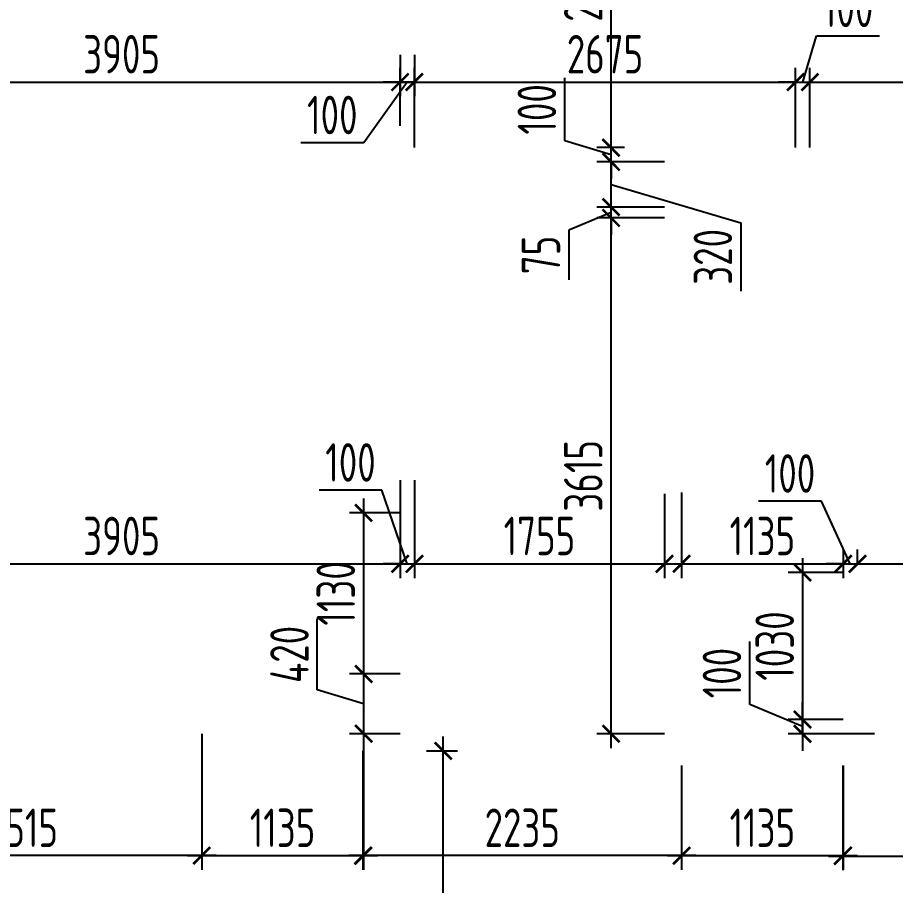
# Model space of a CAD drawing. Header units: millimetres. Extents: x -350007 to 536090, y -888 to 198380.
# Drawn here: x -210690 to -204534, y 95327 to 101413 of the extents above; entities that cross this region are included whole.
import ezdxf

# ---------------------------------------------------------------- set-up
doc = ezdxf.new("R2010")
doc.units = ezdxf.units.MM
doc.layers.add('АР_Размеры нов.', color=15, linetype='Continuous', lineweight=0)
doc.styles.add('ISOCPEUR', font='isocpeur.ttf', dxfattribs={"width": 0.7})
doc.dimstyles.new('R_100', dxfattribs={"dimtxt": 270, "dimasz": 120, "dimexe": 100, "dimexo": 0, "dimgap": 60, "dimtad": 1, "dimdec": 0, "dimrnd": 5, "dimzin": 0, "dimdsep": 46, "dimtxsty": 'ISOCPEUR', "dimblk": 'ARCHTICK', "dimcen": 0, "dimdle": 100, "dimclrd": 256, "dimclre": 256, "dimclrt": 256, "dimadec": 0, "dimazin": 0, "dimtfac": 2, "dimtdec": 0, "dimtofl": 0, "dimtmove": 1, "dimatfit": 3, "dimfxl": 1, "dimtvp": 3, "dimtolj": 1, "dimtzin": 0, "dimarcsym": 0})

# ---------------------------------------------------------------- blocks, each defined once
blk = doc.blocks.new('_ArchTick')
at = {"color": 0, "linetype": 'ByBlock', "const_width": 0.15}
blk.add_lwpolyline([(-0.5, -0.5), (0.5, 0.5)], dxfattribs=at)
blk = doc.blocks.new('*D2756')
at = {"layer": 'Defpoints', "color": 0, "ltscale": 100, "transparency": 16777216}
for p in [(-208007.6, 97939.7), (-208263.6, 96809.7), (-208007.7, 96809.7)]:
    blk.add_point(p, dxfattribs=at)
at = {"layer": 'АР_Размеры нов.', "lineweight": -2, "ltscale": 100, "transparency": 16777216}
for p, q in [((-208263.6, 98039.7), (-208263.6, 96709.7)), ((-208007.6, 97939.7), (-208363.6, 97939.7)), ((-208007.7, 96809.7), (-208363.6, 96809.7))]:
    blk.add_line(p, q, dxfattribs=at)
at = {"layer": 'АР_Размеры нов.', "lineweight": -2, "ltscale": 100, "transparency": 16777216, "xscale": 120, "yscale": 120, "zscale": 120}
for p, rotation in [((-208263.6, 97939.7), 90), ((-208263.6, 96809.7), 270)]:
    blk.add_blockref('_ArchTick', p, dxfattribs=dict(at, rotation=rotation))
at = {"layer": 'АР_Размеры нов.', "ltscale": 100, "transparency": 16777216, "insert": (-208458.6, 97374.7), "char_height": 270, "attachment_point": 5, "rotation": 90, "style": 'ISOCPEUR'}
blk.add_mtext('\\A1;1130', dxfattribs=at)
blk = doc.blocks.new('*D2757')
at = {"layer": 'Defpoints', "color": 0, "ltscale": 100, "transparency": 16777216}
for p in [(-209398.4, 96390.7), (-208265.4, 96390.7), (-208265.4, 95536.2)]:
    blk.add_point(p, dxfattribs=at)
at = {"layer": 'АР_Размеры нов.', "lineweight": -2, "ltscale": 100, "transparency": 16777216}
for p, q in [((-209398.4, 96390.7), (-209398.4, 95436.2)), ((-208265.4, 96390.7), (-208265.4, 95436.2)), ((-209498.4, 95536.2), (-208165.4, 95536.2))]:
    blk.add_line(p, q, dxfattribs=at)
at = {"layer": 'АР_Размеры нов.', "lineweight": -2, "ltscale": 100, "transparency": 16777216, "xscale": 120, "yscale": 120, "zscale": 120, "rotation": 180}
blk.add_blockref('_ArchTick', (-209398.4, 95536.2), dxfattribs=at)
at = {"layer": 'АР_Размеры нов.', "lineweight": -2, "ltscale": 100, "transparency": 16777216, "xscale": 120, "yscale": 120, "zscale": 120}
blk.add_blockref('_ArchTick', (-208265.4, 95536.2), dxfattribs=at)
at = {"layer": 'АР_Размеры нов.', "ltscale": 100, "transparency": 16777216, "insert": (-208831.9, 95731.2), "char_height": 270, "attachment_point": 5, "style": 'ISOCPEUR'}
blk.add_mtext('\\A1;1135', dxfattribs=at)
blk = doc.blocks.new('*D2546')
at = {"layer": 'Defpoints', "color": 0, "ltscale": 100, "transparency": 16777216}
for p in [(-204900.9, 97520.7), (-205185.9, 96490.7), (-204900.9, 96490.7)]:
    blk.add_point(p, dxfattribs=at)
at = {"layer": 'АР_Размеры нов.', "lineweight": -2, "ltscale": 100, "transparency": 16777216}
for p, q in [((-205185.9, 97620.7), (-205185.9, 96390.7)), ((-204900.9, 97520.7), (-205285.9, 97520.7)), ((-204900.9, 96490.7), (-205285.9, 96490.7))]:
    blk.add_line(p, q, dxfattribs=at)
at = {"layer": 'АР_Размеры нов.', "lineweight": -2, "ltscale": 100, "transparency": 16777216, "xscale": 120, "yscale": 120, "zscale": 120}
for p, rotation in [((-205185.9, 97520.7), 90), ((-205185.9, 96490.7), 270)]:
    blk.add_blockref('_ArchTick', p, dxfattribs=dict(at, rotation=rotation))
at = {"layer": 'АР_Размеры нов.', "ltscale": 100, "transparency": 16777216, "insert": (-205380.9, 97005.7), "char_height": 270, "attachment_point": 5, "rotation": 90, "style": 'ISOCPEUR'}
blk.add_mtext('\\A1;1030', dxfattribs=at)
blk = doc.blocks.new('*D2547')
at = {"layer": 'Defpoints', "color": 0, "ltscale": 100, "transparency": 16777216}
for p in [(-205185.9, 96490.7), (-204922.4, 96490.7), (-204681.6, 96390.7)]:
    blk.add_point(p, dxfattribs=at)
at = {"layer": 'АР_Размеры нов.', "lineweight": -2, "ltscale": 100, "transparency": 16777216}
for p, q in [((-205556, 96595.5), (-205556, 97036.8)), ((-205185.9, 96440.7), (-205556, 96595.5)), ((-205185.9, 96490.7), (-205185.9, 96610.7)), ((-204922.4, 96490.7), (-205285.9, 96490.7)), ((-205185.9, 96390.7), (-205185.9, 96490.7)), ((-204681.6, 96390.7), (-205285.9, 96390.7)), ((-205185.9, 96390.7), (-205185.9, 96270.7))]:
    blk.add_line(p, q, dxfattribs=at)
at = {"layer": 'АР_Размеры нов.', "lineweight": -2, "ltscale": 100, "transparency": 16777216, "xscale": 120, "yscale": 120, "zscale": 120}
for p, rotation in [((-205185.9, 96490.7), 270), ((-205185.9, 96390.7), 90)]:
    blk.add_blockref('_ArchTick', p, dxfattribs=dict(at, rotation=rotation))
at = {"layer": 'АР_Размеры нов.', "ltscale": 100, "transparency": 16777216, "insert": (-205751, 96816.1), "char_height": 270, "attachment_point": 5, "rotation": 90, "style": 'ISOCPEUR'}
blk.add_mtext('\\A1;100', dxfattribs=at)
blk = doc.blocks.new('*D2548')
at = {"layer": 'Defpoints', "color": 0, "ltscale": 100, "transparency": 16777216}
for p in [(-206033.9, 96167.9), (-204901, 96167.9), (-204901, 95536.2)]:
    blk.add_point(p, dxfattribs=at)
at = {"layer": 'АР_Размеры нов.', "lineweight": -2, "ltscale": 100, "transparency": 16777216}
for p, q in [((-206033.9, 96167.9), (-206033.9, 95436.2)), ((-204901, 96167.9), (-204901, 95436.2)), ((-206133.9, 95536.2), (-204801, 95536.2))]:
    blk.add_line(p, q, dxfattribs=at)
at = {"layer": 'АР_Размеры нов.', "lineweight": -2, "ltscale": 100, "transparency": 16777216, "xscale": 120, "yscale": 120, "zscale": 120, "rotation": 180}
blk.add_blockref('_ArchTick', (-206033.9, 95536.2), dxfattribs=at)
at = {"layer": 'АР_Размеры нов.', "lineweight": -2, "ltscale": 100, "transparency": 16777216, "xscale": 120, "yscale": 120, "zscale": 120}
blk.add_blockref('_ArchTick', (-204901, 95536.2), dxfattribs=at)
at = {"layer": 'АР_Размеры нов.', "ltscale": 100, "transparency": 16777216, "insert": (-205467.4, 95731.2), "char_height": 270, "attachment_point": 5, "style": 'ISOCPEUR'}
blk.add_mtext('\\A1;1135', dxfattribs=at)
blk = doc.blocks.new('*D2664')
at = {"layer": 'Defpoints', "color": 0, "ltscale": 100, "transparency": 16777216}
for p in [(-204903.9, 96167.9), (-203064, 96167.9), (-203064, 95533.3)]:
    blk.add_point(p, dxfattribs=at)
at = {"layer": 'АР_Размеры нов.', "lineweight": -2, "ltscale": 100, "transparency": 16777216}
for p, q in [((-204903.9, 96167.9), (-204903.9, 95433.3)), ((-203064, 96167.9), (-203064, 95433.3)), ((-205003.9, 95533.3), (-202964, 95533.3))]:
    blk.add_line(p, q, dxfattribs=at)
at = {"layer": 'АР_Размеры нов.', "lineweight": -2, "ltscale": 100, "transparency": 16777216, "xscale": 120, "yscale": 120, "zscale": 120, "rotation": 180}
blk.add_blockref('_ArchTick', (-204903.9, 95533.3), dxfattribs=at)
at = {"layer": 'АР_Размеры нов.', "lineweight": -2, "ltscale": 100, "transparency": 16777216, "xscale": 120, "yscale": 120, "zscale": 120}
blk.add_blockref('_ArchTick', (-203064, 95533.3), dxfattribs=at)
at = {"layer": 'АР_Размеры нов.', "ltscale": 100, "transparency": 16777216, "insert": (-203983.9, 95728.3), "char_height": 270, "attachment_point": 5, "style": 'ISOCPEUR'}
blk.add_mtext('\\A1;1840', dxfattribs=at)
blk = doc.blocks.new('*D2665')
at = {"layer": 'Defpoints', "color": 0, "ltscale": 100, "transparency": 16777216}
for p in [(-208007.7, 96809.7), (-208263.6, 96390.7), (-208007.7, 96390.7)]:
    blk.add_point(p, dxfattribs=at)
at = {"layer": 'АР_Размеры нов.', "lineweight": -2, "ltscale": 100, "transparency": 16777216}
for p, q in [((-208588.6, 96697.7), (-208588.6, 97195.7)), ((-208263.6, 96909.7), (-208263.6, 96290.7)), ((-208007.7, 96809.7), (-208363.6, 96809.7)), ((-208263.6, 96600.2), (-208588.6, 96697.7)), ((-208007.7, 96390.7), (-208363.6, 96390.7))]:
    blk.add_line(p, q, dxfattribs=at)
at = {"layer": 'АР_Размеры нов.', "lineweight": -2, "ltscale": 100, "transparency": 16777216, "xscale": 120, "yscale": 120, "zscale": 120}
for p, rotation in [((-208263.6, 96809.7), 90), ((-208263.6, 96390.7), 270)]:
    blk.add_blockref('_ArchTick', p, dxfattribs=dict(at, rotation=rotation))
at = {"layer": 'АР_Размеры нов.', "ltscale": 100, "transparency": 16777216, "insert": (-208783.6, 96946.7), "char_height": 270, "attachment_point": 5, "rotation": 90, "style": 'ISOCPEUR'}
blk.add_mtext('\\A1;420', dxfattribs=at)
blk = doc.blocks.new('*D3008')
at = {"layer": 'Defpoints', "color": 0, "ltscale": 500, "transparency": 16777216}
for p in [(-207823.2, 96270.7), (-207705, 96270.7), (-208243.8, 93620.7)]:
    blk.add_point(p, dxfattribs=at)
at = {"layer": 'АР_Размеры нов.', "lineweight": -2, "ltscale": 500, "transparency": 16777216}
for p, q in [((-207705, 93520.7), (-207705, 96370.7)), ((-207823.2, 96270.7), (-207605, 96270.7)), ((-208243.8, 93620.7), (-207605, 93620.7))]:
    blk.add_line(p, q, dxfattribs=at)
at = {"layer": 'АР_Размеры нов.', "lineweight": -2, "ltscale": 500, "transparency": 16777216, "xscale": 120, "yscale": 120, "zscale": 120}
for p, rotation in [((-207705, 96270.7), 90), ((-207705, 93620.7), 270)]:
    blk.add_blockref('_ArchTick', p, dxfattribs=dict(at, rotation=rotation))
at = {"layer": 'АР_Размеры нов.', "lineweight": 13, "ltscale": 500, "transparency": 16777216, "insert": (-207900, 94945.7), "char_height": 270, "attachment_point": 5, "rotation": 90, "style": 'ISOCPEUR'}
blk.add_mtext('\\A1;2650', dxfattribs=at)
blk = doc.blocks.new('*D3011')
at = {"layer": 'Defpoints', "color": 0, "ltscale": 500, "transparency": 16777216}
for p in [(-208268.4, 96270.2), (-206033.9, 96167.9), (-208268.4, 95536.2)]:
    blk.add_point(p, dxfattribs=at)
at = {"layer": 'АР_Размеры нов.', "lineweight": -2, "ltscale": 500, "transparency": 16777216}
for p, q in [((-208268.4, 96270.2), (-208268.4, 95436.2)), ((-206033.9, 96167.9), (-206033.9, 95436.2)), ((-205933.9, 95536.2), (-208368.4, 95536.2))]:
    blk.add_line(p, q, dxfattribs=at)
at = {"layer": 'АР_Размеры нов.', "lineweight": -2, "ltscale": 500, "transparency": 16777216, "xscale": 120, "yscale": 120, "zscale": 120, "rotation": 180}
blk.add_blockref('_ArchTick', (-208268.4, 95536.2), dxfattribs=at)
at = {"layer": 'АР_Размеры нов.', "lineweight": -2, "ltscale": 500, "transparency": 16777216, "xscale": 120, "yscale": 120, "zscale": 120}
blk.add_blockref('_ArchTick', (-206033.9, 95536.2), dxfattribs=at)
at = {"layer": 'АР_Размеры нов.', "lineweight": 13, "ltscale": 500, "transparency": 16777216, "insert": (-207151.2, 95731.2), "char_height": 270, "attachment_point": 5, "style": 'ISOCPEUR'}
blk.add_mtext('\\A1;2235', dxfattribs=at)
blk = doc.blocks.new('*D3012')
at = {"layer": 'Defpoints', "color": 0, "ltscale": 500, "transparency": 16777216}
for p in [(-209398.4, 96390.7), (-211914, 96270.7), (-211914, 95536.2)]:
    blk.add_point(p, dxfattribs=at)
at = {"layer": 'АР_Размеры нов.', "lineweight": -2, "ltscale": 500, "transparency": 16777216}
for p, q in [((-209398.4, 96390.7), (-209398.4, 95436.2)), ((-211914, 96270.7), (-211914, 95436.2)), ((-209298.4, 95536.2), (-212014, 95536.2))]:
    blk.add_line(p, q, dxfattribs=at)
at = {"layer": 'АР_Размеры нов.', "lineweight": -2, "ltscale": 500, "transparency": 16777216, "xscale": 120, "yscale": 120, "zscale": 120, "rotation": 180}
blk.add_blockref('_ArchTick', (-211914, 95536.2), dxfattribs=at)
at = {"layer": 'АР_Размеры нов.', "lineweight": -2, "ltscale": 500, "transparency": 16777216, "xscale": 120, "yscale": 120, "zscale": 120}
blk.add_blockref('_ArchTick', (-209398.4, 95536.2), dxfattribs=at)
at = {"layer": 'АР_Размеры нов.', "lineweight": 13, "ltscale": 500, "transparency": 16777216, "insert": (-210656.2, 95731.2), "char_height": 270, "attachment_point": 5, "style": 'ISOCPEUR'}
blk.add_mtext('\\A1;2515', dxfattribs=at)
blk = doc.blocks.new('*D3089')
at = {"layer": 'Defpoints', "color": 0, "transparency": 16777216}
for p in [(-211914, 98169.5), (-208007.7, 98169.5), (-208007.7, 97582.4)]:
    blk.add_point(p, dxfattribs=at)
at = {"layer": 'АР_Размеры нов.', "lineweight": -2, "transparency": 16777216}
for p, q in [((-211914, 98169.5), (-211914, 97482.4)), ((-208007.7, 98169.5), (-208007.7, 97482.4)), ((-212014, 97582.4), (-207907.7, 97582.4))]:
    blk.add_line(p, q, dxfattribs=at)
at = {"layer": 'АР_Размеры нов.', "lineweight": -2, "transparency": 16777216, "xscale": 120, "yscale": 120, "zscale": 120, "rotation": 180}
blk.add_blockref('_ArchTick', (-211914, 97582.4), dxfattribs=at)
at = {"layer": 'АР_Размеры нов.', "lineweight": -2, "transparency": 16777216, "xscale": 120, "yscale": 120, "zscale": 120}
blk.add_blockref('_ArchTick', (-208007.7, 97582.4), dxfattribs=at)
at = {"layer": 'АР_Размеры нов.', "transparency": 16777216, "insert": (-209960.8, 97777.4), "char_height": 270, "attachment_point": 5, "style": 'ISOCPEUR'}
blk.add_mtext('\\A1;3905', dxfattribs=at)
blk = doc.blocks.new('*D3090')
at = {"layer": 'Defpoints', "color": 0, "transparency": 16777216}
for p in [(-208007.7, 98169.5), (-207907.6, 98169.5), (-207907.6, 97582.4)]:
    blk.add_point(p, dxfattribs=at)
at = {"layer": 'АР_Размеры нов.', "lineweight": -2, "transparency": 16777216}
for p, q in [((-208007.7, 98169.5), (-208007.7, 97482.4)), ((-207907.6, 98169.5), (-207907.6, 97482.4)), ((-208135.1, 98098.1), (-208576.4, 98098.1)), ((-207957.7, 97582.4), (-208135.1, 98098.1)), ((-208007.7, 97582.4), (-208127.7, 97582.4)), ((-208007.7, 97582.4), (-207907.6, 97582.4)), ((-207907.6, 97582.4), (-207787.6, 97582.4))]:
    blk.add_line(p, q, dxfattribs=at)
at = {"layer": 'АР_Размеры нов.', "lineweight": -2, "transparency": 16777216, "xscale": 120, "yscale": 120, "zscale": 120}
blk.add_blockref('_ArchTick', (-208007.7, 97582.4), dxfattribs=at)
at = {"layer": 'АР_Размеры нов.', "lineweight": -2, "transparency": 16777216, "xscale": 120, "yscale": 120, "zscale": 120, "rotation": 180}
blk.add_blockref('_ArchTick', (-207907.6, 97582.4), dxfattribs=at)
at = {"layer": 'АР_Размеры нов.', "transparency": 16777216, "insert": (-208355.7, 98293.1), "char_height": 270, "attachment_point": 5, "style": 'ISOCPEUR'}
blk.add_mtext('\\A1;100', dxfattribs=at)
blk = doc.blocks.new('*D3091')
at = {"layer": 'Defpoints', "color": 0, "transparency": 16777216}
for p in [(-207907.6, 98169.5), (-206153.9, 98072.6), (-206153.9, 97582.4)]:
    blk.add_point(p, dxfattribs=at)
at = {"layer": 'АР_Размеры нов.', "lineweight": -2, "transparency": 16777216}
for p, q in [((-207907.6, 98169.5), (-207907.6, 97482.4)), ((-206153.9, 98072.6), (-206153.9, 97482.4)), ((-208007.6, 97582.4), (-206053.9, 97582.4))]:
    blk.add_line(p, q, dxfattribs=at)
at = {"layer": 'АР_Размеры нов.', "lineweight": -2, "transparency": 16777216, "xscale": 120, "yscale": 120, "zscale": 120, "rotation": 180}
blk.add_blockref('_ArchTick', (-207907.6, 97582.4), dxfattribs=at)
at = {"layer": 'АР_Размеры нов.', "lineweight": -2, "transparency": 16777216, "xscale": 120, "yscale": 120, "zscale": 120}
blk.add_blockref('_ArchTick', (-206153.9, 97582.4), dxfattribs=at)
at = {"layer": 'АР_Размеры нов.', "transparency": 16777216, "insert": (-207030.8, 97777.4), "char_height": 270, "attachment_point": 5, "style": 'ISOCPEUR'}
blk.add_mtext('\\A1;1755', dxfattribs=at)
blk = doc.blocks.new('*D3092')
at = {"layer": 'Defpoints', "color": 0, "transparency": 16777216}
for p in [(-206033.9, 98082.7), (-204900.9, 97681.5), (-204900.9, 97582.4)]:
    blk.add_point(p, dxfattribs=at)
at = {"layer": 'АР_Размеры нов.', "lineweight": -2, "transparency": 16777216}
for p, q in [((-206033.9, 98082.7), (-206033.9, 97482.4)), ((-204900.9, 97681.5), (-204900.9, 97482.4)), ((-206133.9, 97582.4), (-204800.9, 97582.4))]:
    blk.add_line(p, q, dxfattribs=at)
at = {"layer": 'АР_Размеры нов.', "lineweight": -2, "transparency": 16777216, "xscale": 120, "yscale": 120, "zscale": 120, "rotation": 180}
blk.add_blockref('_ArchTick', (-206033.9, 97582.4), dxfattribs=at)
at = {"layer": 'АР_Размеры нов.', "lineweight": -2, "transparency": 16777216, "xscale": 120, "yscale": 120, "zscale": 120}
blk.add_blockref('_ArchTick', (-204900.9, 97582.4), dxfattribs=at)
at = {"layer": 'АР_Размеры нов.', "transparency": 16777216, "insert": (-205467.4, 97777.4), "char_height": 270, "attachment_point": 5, "style": 'ISOCPEUR'}
blk.add_mtext('\\A1;1135', dxfattribs=at)
blk = doc.blocks.new('*D3093')
at = {"layer": 'Defpoints', "color": 0, "transparency": 16777216}
for p in [(-206528.7, 100008), (-206153.9, 100008), (-206153.9, 96390.7)]:
    blk.add_point(p, dxfattribs=at)
at = {"layer": 'АР_Размеры нов.', "lineweight": -2, "transparency": 16777216}
for p, q in [((-206528.7, 96290.7), (-206528.7, 100108)), ((-206153.9, 100008), (-206628.7, 100008)), ((-206153.9, 96390.7), (-206628.7, 96390.7))]:
    blk.add_line(p, q, dxfattribs=at)
at = {"layer": 'АР_Размеры нов.', "lineweight": -2, "transparency": 16777216, "xscale": 120, "yscale": 120, "zscale": 120}
for p, rotation in [((-206528.7, 100008), 90), ((-206528.7, 96390.7), 270)]:
    blk.add_blockref('_ArchTick', p, dxfattribs=dict(at, rotation=rotation))
at = {"layer": 'АР_Размеры нов.', "transparency": 16777216, "insert": (-206723.7, 98199.3), "char_height": 270, "attachment_point": 5, "rotation": 90, "style": 'ISOCPEUR'}
blk.add_mtext('\\A1;3615', dxfattribs=at)
blk = doc.blocks.new('*D3094')
at = {"layer": 'Defpoints', "color": 0, "transparency": 16777216}
for p in [(-206528.7, 100083), (-206153.9, 100083), (-206153.9, 100008)]:
    blk.add_point(p, dxfattribs=at)
at = {"layer": 'АР_Размеры нов.', "lineweight": -2, "transparency": 16777216}
for p, q in [((-206528.7, 100083), (-206528.7, 100203)), ((-206528.7, 100045.5), (-206825.2, 99921.2)), ((-206153.9, 100083), (-206628.7, 100083)), ((-206528.7, 100008), (-206528.7, 100083)), ((-206153.9, 100008), (-206628.7, 100008)), ((-206528.7, 100008), (-206528.7, 99888)), ((-206825.2, 99921.2), (-206825.2, 99574.4))]:
    blk.add_line(p, q, dxfattribs=at)
at = {"layer": 'АР_Размеры нов.', "lineweight": -2, "transparency": 16777216, "xscale": 120, "yscale": 120, "zscale": 120}
for p, rotation in [((-206528.7, 100083), 270), ((-206528.7, 100008), 90)]:
    blk.add_blockref('_ArchTick', p, dxfattribs=dict(at, rotation=rotation))
at = {"layer": 'АР_Размеры нов.', "transparency": 16777216, "insert": (-207020.2, 99747.8), "char_height": 270, "attachment_point": 5, "rotation": 90, "style": 'ISOCPEUR'}
blk.add_mtext('\\A1;75', dxfattribs=at)
blk = doc.blocks.new('*D3095')
at = {"layer": 'Defpoints', "color": 0, "transparency": 16777216}
for p in [(-206528.7, 100400.7), (-206153.9, 100400.7), (-206153.9, 100083)]:
    blk.add_point(p, dxfattribs=at)
at = {"layer": 'АР_Размеры нов.', "lineweight": -2, "transparency": 16777216}
for p, q in [((-206528.7, 99983), (-206528.7, 100500.7)), ((-206153.9, 100400.7), (-206628.7, 100400.7)), ((-206528.7, 100241.8), (-205619.4, 99974.1)), ((-206153.9, 100083), (-206628.7, 100083)), ((-205619.4, 99974.1), (-205619.4, 99495))]:
    blk.add_line(p, q, dxfattribs=at)
at = {"layer": 'АР_Размеры нов.', "lineweight": -2, "transparency": 16777216, "xscale": 120, "yscale": 120, "zscale": 120}
for p, rotation in [((-206528.7, 100400.7), 90), ((-206528.7, 100083), 270)]:
    blk.add_blockref('_ArchTick', p, dxfattribs=dict(at, rotation=rotation))
at = {"layer": 'АР_Размеры нов.', "transparency": 16777216, "insert": (-205814.4, 99734.5), "char_height": 270, "attachment_point": 5, "rotation": 90, "style": 'ISOCPEUR'}
blk.add_mtext('\\A1;320', dxfattribs=at)
blk = doc.blocks.new('*D3096')
at = {"layer": 'Defpoints', "color": 0, "transparency": 16777216}
for p in [(-206528.7, 100500.7), (-206433.9, 100500.7), (-206153.9, 100400.7)]:
    blk.add_point(p, dxfattribs=at)
at = {"layer": 'АР_Размеры нов.', "lineweight": -2, "transparency": 16777216}
for p, q in [((-206853.7, 100548.2), (-206853.7, 100989.5)), ((-206528.7, 100500.7), (-206528.7, 100620.7)), ((-206528.7, 100450.7), (-206853.7, 100548.2)), ((-206433.9, 100500.7), (-206628.7, 100500.7)), ((-206528.7, 100400.7), (-206528.7, 100500.7)), ((-206153.9, 100400.7), (-206628.7, 100400.7)), ((-206528.7, 100400.7), (-206528.7, 100280.7))]:
    blk.add_line(p, q, dxfattribs=at)
at = {"layer": 'АР_Размеры нов.', "lineweight": -2, "transparency": 16777216, "xscale": 120, "yscale": 120, "zscale": 120}
for p, rotation in [((-206528.7, 100500.7), 270), ((-206528.7, 100400.7), 90)]:
    blk.add_blockref('_ArchTick', p, dxfattribs=dict(at, rotation=rotation))
at = {"layer": 'АР_Размеры нов.', "transparency": 16777216, "insert": (-207048.7, 100768.8), "char_height": 270, "attachment_point": 5, "rotation": 90, "style": 'ISOCPEUR'}
blk.add_mtext('\\A1;100', dxfattribs=at)
blk = doc.blocks.new('*D3097')
at = {"layer": 'Defpoints', "color": 0, "transparency": 16777216}
for p in [(-206528.7, 102792.2), (-206363.3, 102792.2), (-206433.9, 100500.7)]:
    blk.add_point(p, dxfattribs=at)
at = {"layer": 'АР_Размеры нов.', "lineweight": -2, "transparency": 16777216}
for p, q in [((-206528.7, 100400.7), (-206528.7, 102892.2)), ((-206363.3, 102792.2), (-206628.7, 102792.2)), ((-206433.9, 100500.7), (-206628.7, 100500.7))]:
    blk.add_line(p, q, dxfattribs=at)
at = {"layer": 'АР_Размеры нов.', "lineweight": -2, "transparency": 16777216, "xscale": 120, "yscale": 120, "zscale": 120}
for p, rotation in [((-206528.7, 102792.2), 90), ((-206528.7, 100500.7), 270)]:
    blk.add_blockref('_ArchTick', p, dxfattribs=dict(at, rotation=rotation))
at = {"layer": 'АР_Размеры нов.', "transparency": 16777216, "insert": (-206723.7, 101646.4), "char_height": 270, "attachment_point": 5, "rotation": 90, "style": 'ISOCPEUR'}
blk.add_mtext('\\A1;2290', dxfattribs=at)
blk = doc.blocks.new('*D4020')
at = {"layer": 'Defpoints', "color": 0, "transparency": 16777216}
for p in [(-204900.9, 97681.5), (-204800.8, 97582.4), (-204800.8, 97581.5)]:
    blk.add_point(p, dxfattribs=at)
at = {"layer": 'АР_Размеры нов.', "lineweight": -2, "transparency": 16777216}
for p, q in [((-205053, 98020.7), (-205494.3, 98020.7)), ((-204850.9, 97582.4), (-205053, 98020.7)), ((-204900.9, 97681.5), (-204900.9, 97482.4)), ((-204800.8, 97581.5), (-204800.8, 97682.4)), ((-204900.9, 97582.4), (-205020.9, 97582.4)), ((-204900.9, 97582.4), (-204800.8, 97582.4)), ((-204800.8, 97582.4), (-204680.8, 97582.4))]:
    blk.add_line(p, q, dxfattribs=at)
at = {"layer": 'АР_Размеры нов.', "lineweight": -2, "transparency": 16777216, "xscale": 120, "yscale": 120, "zscale": 120}
blk.add_blockref('_ArchTick', (-204900.9, 97582.4), dxfattribs=at)
at = {"layer": 'АР_Размеры нов.', "lineweight": -2, "transparency": 16777216, "xscale": 120, "yscale": 120, "zscale": 120, "rotation": 180}
blk.add_blockref('_ArchTick', (-204800.8, 97582.4), dxfattribs=at)
at = {"layer": 'АР_Размеры нов.', "transparency": 16777216, "insert": (-205273.6, 98215.7), "char_height": 270, "attachment_point": 5, "style": 'ISOCPEUR'}
blk.add_mtext('\\A1;100', dxfattribs=at)
blk = doc.blocks.new('*D4021')
at = {"layer": 'Defpoints', "color": 0, "transparency": 16777216}
for p in [(-203268.1, 97669.1), (-204800.8, 97581.5), (-203268.1, 97582.4)]:
    blk.add_point(p, dxfattribs=at)
at = {"layer": 'АР_Размеры нов.', "lineweight": -2, "transparency": 16777216}
for p, q in [((-204800.8, 97581.5), (-204800.8, 97682.4)), ((-203268.1, 97669.1), (-203268.1, 97482.4)), ((-204900.8, 97582.4), (-203168.1, 97582.4))]:
    blk.add_line(p, q, dxfattribs=at)
at = {"layer": 'АР_Размеры нов.', "lineweight": -2, "transparency": 16777216, "xscale": 120, "yscale": 120, "zscale": 120, "rotation": 180}
blk.add_blockref('_ArchTick', (-204800.8, 97582.4), dxfattribs=at)
at = {"layer": 'АР_Размеры нов.', "lineweight": -2, "transparency": 16777216, "xscale": 120, "yscale": 120, "zscale": 120}
blk.add_blockref('_ArchTick', (-203268.1, 97582.4), dxfattribs=at)
at = {"layer": 'АР_Размеры нов.', "transparency": 16777216, "insert": (-204034.5, 97777.4), "char_height": 270, "attachment_point": 5, "style": 'ISOCPEUR'}
blk.add_mtext('\\A1;1535', dxfattribs=at)
blk = doc.blocks.new('*D4033')
at = {"layer": 'Defpoints', "color": 0, "transparency": 16777216}
for p in [(-208007.7, 100960.5), (-211914, 100763.9), (-208007.7, 100653.4)]:
    blk.add_point(p, dxfattribs=at)
at = {"layer": 'АР_Размеры нов.', "lineweight": -2, "transparency": 16777216}
for p, q in [((-211914, 100763.9), (-211914, 101060.5)), ((-208007.7, 100653.4), (-208007.7, 101060.5)), ((-212014, 100960.5), (-207907.7, 100960.5))]:
    blk.add_line(p, q, dxfattribs=at)
at = {"layer": 'АР_Размеры нов.', "lineweight": -2, "transparency": 16777216, "xscale": 120, "yscale": 120, "zscale": 120, "rotation": 180}
blk.add_blockref('_ArchTick', (-211914, 100960.5), dxfattribs=at)
at = {"layer": 'АР_Размеры нов.', "lineweight": -2, "transparency": 16777216, "xscale": 120, "yscale": 120, "zscale": 120}
blk.add_blockref('_ArchTick', (-208007.7, 100960.5), dxfattribs=at)
at = {"layer": 'АР_Размеры нов.', "transparency": 16777216, "insert": (-209960.9, 101155.5), "char_height": 270, "attachment_point": 5, "style": 'ISOCPEUR'}
blk.add_mtext('\\A1;3905', dxfattribs=at)
blk = doc.blocks.new('*D4034')
at = {"layer": 'Defpoints', "color": 0, "transparency": 16777216}
for p in [(-205234.4, 100960.5), (-207907.7, 100500.7), (-205234.4, 100500.7)]:
    blk.add_point(p, dxfattribs=at)
at = {"layer": 'АР_Размеры нов.', "lineweight": -2, "transparency": 16777216}
for p, q in [((-207907.7, 100500.7), (-207907.7, 101060.5)), ((-205234.4, 100500.7), (-205234.4, 101060.5)), ((-208007.7, 100960.5), (-205134.4, 100960.5))]:
    blk.add_line(p, q, dxfattribs=at)
at = {"layer": 'АР_Размеры нов.', "lineweight": -2, "transparency": 16777216, "xscale": 120, "yscale": 120, "zscale": 120, "rotation": 180}
blk.add_blockref('_ArchTick', (-207907.7, 100960.5), dxfattribs=at)
at = {"layer": 'АР_Размеры нов.', "lineweight": -2, "transparency": 16777216, "xscale": 120, "yscale": 120, "zscale": 120}
blk.add_blockref('_ArchTick', (-205234.4, 100960.5), dxfattribs=at)
at = {"layer": 'АР_Размеры нов.', "transparency": 16777216, "insert": (-206571, 101155.5), "char_height": 270, "attachment_point": 5, "style": 'ISOCPEUR'}
blk.add_mtext('\\A1;2675', dxfattribs=at)
blk = doc.blocks.new('*D4035')
at = {"layer": 'Defpoints', "color": 0, "transparency": 16777216}
for p in [(-200433.9, 100960.5), (-205134.4, 100500.7), (-200433.9, 100500.7)]:
    blk.add_point(p, dxfattribs=at)
at = {"layer": 'АР_Размеры нов.', "lineweight": -2, "transparency": 16777216}
for p, q in [((-205134.4, 100500.7), (-205134.4, 101060.5)), ((-200433.9, 100500.7), (-200433.9, 101060.5)), ((-205234.4, 100960.5), (-200333.9, 100960.5))]:
    blk.add_line(p, q, dxfattribs=at)
at = {"layer": 'АР_Размеры нов.', "lineweight": -2, "transparency": 16777216, "xscale": 120, "yscale": 120, "zscale": 120, "rotation": 180}
blk.add_blockref('_ArchTick', (-205134.4, 100960.5), dxfattribs=at)
at = {"layer": 'АР_Размеры нов.', "lineweight": -2, "transparency": 16777216, "xscale": 120, "yscale": 120, "zscale": 120}
blk.add_blockref('_ArchTick', (-200433.9, 100960.5), dxfattribs=at)
at = {"layer": 'АР_Размеры нов.', "transparency": 16777216, "insert": (-202784.1, 101155.5), "char_height": 270, "attachment_point": 5, "style": 'ISOCPEUR'}
blk.add_mtext('\\A1;4700', dxfattribs=at)
blk = doc.blocks.new('*D4036')
at = {"layer": 'Defpoints', "color": 0, "transparency": 16777216}
for p in [(-205134.4, 100960.5), (-205234.4, 100736.2), (-205134.4, 100736.2)]:
    blk.add_point(p, dxfattribs=at)
at = {"layer": 'АР_Размеры нов.', "lineweight": -2, "transparency": 16777216}
for p, q in [((-205184.4, 100960.5), (-205086.9, 101285.5)), ((-205086.9, 101285.5), (-204645.6, 101285.5)), ((-205234.4, 100736.2), (-205234.4, 101060.5)), ((-205134.4, 100736.2), (-205134.4, 101060.5)), ((-205234.4, 100960.5), (-205354.4, 100960.5)), ((-205234.4, 100960.5), (-205134.4, 100960.5)), ((-205134.4, 100960.5), (-205014.4, 100960.5))]:
    blk.add_line(p, q, dxfattribs=at)
at = {"layer": 'АР_Размеры нов.', "lineweight": -2, "transparency": 16777216, "xscale": 120, "yscale": 120, "zscale": 120}
blk.add_blockref('_ArchTick', (-205234.4, 100960.5), dxfattribs=at)
at = {"layer": 'АР_Размеры нов.', "lineweight": -2, "transparency": 16777216, "xscale": 120, "yscale": 120, "zscale": 120, "rotation": 180}
blk.add_blockref('_ArchTick', (-205134.4, 100960.5), dxfattribs=at)
at = {"layer": 'АР_Размеры нов.', "transparency": 16777216, "insert": (-204866.2, 101480.5), "char_height": 270, "attachment_point": 5, "style": 'ISOCPEUR'}
blk.add_mtext('\\A1;100', dxfattribs=at)
blk = doc.blocks.new('*D4037')
at = {"layer": 'Defpoints', "color": 0, "transparency": 16777216}
for p in [(-208007.7, 101151.8), (-207907.7, 101151.8), (-208007.7, 100960.5)]:
    blk.add_point(p, dxfattribs=at)
at = {"layer": 'АР_Размеры нов.', "lineweight": -2, "transparency": 16777216}
for p, q in [((-208007.7, 101151.8), (-208007.7, 100860.5)), ((-207907.7, 101151.8), (-207907.7, 100860.5)), ((-207957.7, 100960.5), (-208262.7, 100534.3)), ((-208007.7, 100960.5), (-208127.7, 100960.5)), ((-207907.7, 100960.5), (-208007.7, 100960.5)), ((-207907.7, 100960.5), (-207787.7, 100960.5)), ((-208262.7, 100534.3), (-208704, 100534.3))]:
    blk.add_line(p, q, dxfattribs=at)
at = {"layer": 'АР_Размеры нов.', "lineweight": -2, "transparency": 16777216, "xscale": 120, "yscale": 120, "zscale": 120}
blk.add_blockref('_ArchTick', (-208007.7, 100960.5), dxfattribs=at)
at = {"layer": 'АР_Размеры нов.', "lineweight": -2, "transparency": 16777216, "xscale": 120, "yscale": 120, "zscale": 120, "rotation": 180}
blk.add_blockref('_ArchTick', (-207907.7, 100960.5), dxfattribs=at)
at = {"layer": 'АР_Размеры нов.', "transparency": 16777216, "insert": (-208483.3, 100729.3), "char_height": 270, "attachment_point": 5, "style": 'ISOCPEUR'}
blk.add_mtext('\\A1;100', dxfattribs=at)

msp = doc.modelspace()

# ---------------------------------------------------------------- dimensions: what is measured, and where the dimension line sits
at = {"layer": 'АР_Размеры нов.'}
for base, p1, p2, picture, middle in [((-206528.7107, 102792.1917), (-206433.9151, 100500.6825), (-206363.3453, 102792.1917), '*D3097', (-206723.7107, 101646.4371)), ((-206528.7, 100500.7), (-206153.9, 100400.7), (-206433.9, 100500.7), '*D3096', (-207048.7, 100608.2)), ((-206528.7, 100008), (-206153.9, 96390.7), (-206153.9, 100008), '*D3093', (-206723.7, 98199.3))]:
    dim = msp.add_linear_dim(base=base, p1=p1, p2=p2, angle=90, dimstyle='R_100', override={"dimpost": '\\X'}, dxfattribs=at)
    dim.commit()
    dim.dimension.update_dxf_attribs({"geometry": picture, "text_midpoint": middle})
for base, p1, p2, picture, middle in [((-205134.4, 100960.5), (-205234.4, 100736.2), (-205134.4, 100736.2), '*D4036', (-205026.9, 101480.5)), ((-208007.7, 100960.5), (-211914, 100763.9), (-208007.7, 100653.4), '*D4033', (-209960.9, 101155.5)), ((-205234.4, 100960.5), (-207907.7, 100500.7), (-205234.4, 100500.7), '*D4034', (-206571, 101155.5)), ((-200433.9151, 100960.4561), (-205134.3789, 100500.6825), (-200433.9151, 100500.6825), '*D4035', (-202784.147, 101155.4561)), ((-208007.7, 97582.4), (-211914, 98169.5), (-208007.7, 98169.5), '*D3089', (-209960.8, 97777.4)), ((-206153.9, 97582.4), (-207907.6, 98169.5), (-206153.9, 98072.6), '*D3091', (-207030.8, 97777.4)), ((-204900.9, 97582.4), (-206033.9, 98082.7), (-204900.9, 97681.5), '*D3092', (-205467.4, 97777.4)), ((-203268.1, 97582.4), (-204800.8, 97581.5), (-203268.1, 97669.1), '*D4021', (-204034.5, 97777.4))]:
    dim = msp.add_linear_dim(base=base, p1=p1, p2=p2, dimstyle='R_100', override={"dimpost": '\\X'}, dxfattribs=at)
    dim.commit()
    dim.dimension.update_dxf_attribs({"geometry": picture, "text_midpoint": middle})
for base, p1, p2, picture, middle in [((-208007.7, 100960.5), (-207907.7, 101151.8), (-208007.7, 101151.8), '*D4037', (-208322.7, 100534.3)), ((-207907.6, 97582.4), (-208007.7, 98169.5), (-207907.6, 98169.5), '*D3090', (-208195.1, 98098.1)), ((-204800.8, 97582.4), (-204900.9, 97681.5), (-204800.8, 97581.5), '*D4020', (-205113, 98020.7))]:
    dim = msp.add_linear_dim(base=base, p1=p1, p2=p2, dimstyle='R_100', override={"dimpost": '\\X'}, dxfattribs=at)
    dim.commit()
    dim.dimension.update_dxf_attribs({"geometry": picture, "text_midpoint": middle, "dimtype": 160})
for base, p1, p2, picture, middle in [((-206528.7, 100400.7), (-206153.9, 100083), (-206153.9, 100400.7), '*D3095', (-205619.4, 99914.1)), ((-206528.7, 100083), (-206153.9, 100008), (-206153.9, 100083), '*D3094', (-206825.2, 99861.2))]:
    dim = msp.add_linear_dim(base=base, p1=p1, p2=p2, angle=90, dimstyle='R_100', override={"dimpost": '\\X'}, dxfattribs=at)
    dim.commit()
    dim.dimension.update_dxf_attribs({"geometry": picture, "text_midpoint": middle, "dimtype": 160})
at = {"layer": 'АР_Размеры нов.', "ltscale": 100}
for base, p1, p2, override, picture, middle in [((-208263.6, 96809.7), (-208007.6, 97939.7), (-208007.7, 96809.7), {"dimpost": '\\X', "dimfxl": 300, "dimarcsym": 1}, '*D2756', (-208458.6, 97374.7)), ((-205185.9, 96490.7), (-204900.9, 97520.7), (-204900.9, 96490.7), {"dimpost": '\\X', "dimfxl": 2.5, "dimarcsym": 1}, '*D2546', (-205380.9, 97005.7)), ((-208263.6, 96390.7), (-208007.7, 96809.7), (-208007.7, 96390.7), {"dimpost": '\\X', "dimfxl": 300, "dimarcsym": 1}, '*D2665', (-208783.6, 96757.7))]:
    dim = msp.add_linear_dim(base=base, p1=p1, p2=p2, angle=90, dimstyle='R_100', override=override, dxfattribs=at)
    dim.commit()
    dim.dimension.update_dxf_attribs({"geometry": picture, "text_midpoint": middle})
dim = msp.add_linear_dim(base=(-205185.9, 96490.7), p1=(-204681.6, 96390.7), p2=(-204922.4, 96490.7), angle=90, dimstyle='R_100', override={"dimpost": '\\X', "dimfxl": 2.5, "dimarcsym": 1}, dxfattribs=at)
dim.commit()
dim.dimension.update_dxf_attribs({"geometry": '*D2547', "text_midpoint": (-205556, 96655.5), "dimtype": 160})
at = {"layer": 'АР_Размеры нов.', "lineweight": 13, "ltscale": 500}
for base, p1, p2, override, picture, middle in [((-211914, 95536.2), (-209398.4, 96390.7), (-211914, 96270.7), {"dimpost": '\\X', "dimfxl": 300, "dimarcsym": 1}, '*D3012', (-210656.2, 95731.2)), ((-208268.416, 95536.2286), (-206033.886, 96167.8638), (-208268.416, 96270.2023), {"dimpost": '\\X', "dimfxl": 2.5, "dimarcsym": 1}, '*D3011', (-207151.151, 95731.2286))]:
    dim = msp.add_linear_dim(base=base, p1=p1, p2=p2, dimstyle='R_100', override=override, dxfattribs=at)
    dim.commit()
    dim.dimension.update_dxf_attribs({"geometry": picture, "text_midpoint": middle})
at = {"layer": 'АР_Размеры нов.', "ltscale": 100}
for base, p1, p2, override, picture, middle in [((-208265.4, 95536.2), (-209398.4, 96390.7), (-208265.4, 96390.7), {"dimpost": '\\X', "dimfxl": 300, "dimarcsym": 1}, '*D2757', (-208831.9, 95731.2)), ((-204901, 95536.2), (-206033.9, 96167.9), (-204901, 96167.9), {"dimpost": '\\X', "dimfxl": 2.5, "dimarcsym": 1}, '*D2548', (-205467.4, 95731.2)), ((-203064, 95533.3), (-204903.9, 96167.9), (-203064, 96167.9), {"dimpost": '\\X', "dimfxl": 2.5, "dimarcsym": 1}, '*D2664', (-203983.9, 95728.3))]:
    dim = msp.add_linear_dim(base=base, p1=p1, p2=p2, dimstyle='R_100', override=override, dxfattribs=at)
    dim.commit()
    dim.dimension.update_dxf_attribs({"geometry": picture, "text_midpoint": middle})
at = {"layer": 'АР_Размеры нов.', "lineweight": 13, "ltscale": 500}
dim = msp.add_linear_dim(base=(-207705, 96270.7), p1=(-208243.8, 93620.7), p2=(-207823.2, 96270.7), angle=90, dimstyle='R_100', override={"dimpost": '\\X'}, dxfattribs=at)
dim.commit()
dim.dimension.update_dxf_attribs({"geometry": '*D3008', "text_midpoint": (-207900, 94945.7)})

doc.saveas('drawing.dxf')
